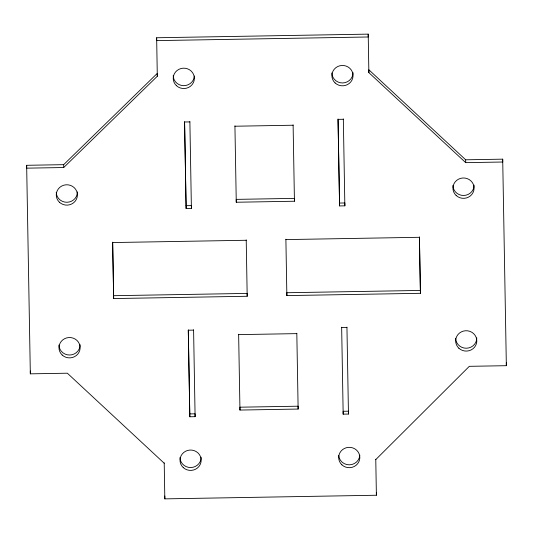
<?xml version="1.0" encoding="UTF-8"?>
<svg xmlns="http://www.w3.org/2000/svg" width="533" height="533" viewBox="0 0 533 533"><rect width="100%" height="100%" fill="white"/><g stroke="black" fill="none" stroke-linecap="round" stroke-linejoin="round"><path stroke-width="0.8" d="M375.752 459.606L469.326 366.324L506.35 365.691L506.323 362.826M63.674 164.664L157.282 73.394L157.308 76.259L63.7 167.529L26.677 168.162L26.65 165.297L63.674 164.664L63.7 167.529M368.21 34.132L368.236 36.99L156.675 40.615L156.649 37.756L368.21 34.132L368.869 72.635L465.702 162.652L502.726 162.019L502.699 159.16L465.675 159.793L368.843 69.77L368.869 72.635M189.861 121.904L184.571 121.99L186.117 208.55L191.4 208.463L191.38 205.598L186.09 205.685L186.117 208.55M343.312 119.272L338.022 119.365L339.568 205.925L344.858 205.831L344.831 202.966L339.541 203.06L339.568 205.925M234.913 126.221L293.09 125.228M236.266 202.24L294.443 201.241L294.416 198.376L236.239 199.375L236.266 202.24L234.926 125.841M246.199 240.27L112.65 242.555L113.649 298.56L247.192 296.275L247.172 293.41L113.622 295.702L113.649 298.56M285.868 239.59L419.418 237.298L420.41 293.31L286.861 295.595L285.888 239.197M419.431 236.905L420.384 290.445L286.841 292.73L286.861 295.595M193.566 330.12L188.276 330.213L189.821 416.773L195.105 416.679L195.085 413.821L189.795 413.908L189.821 416.773M341.633 327.588L346.923 327.495M238.617 334.624L296.801 333.625M26.65 165.297L30.334 373.84L67.358 373.207L164.191 463.23M239.963 410.057L298.14 409.058L298.114 406.199L239.937 407.192L239.963 410.057L238.637 334.244M343.172 414.148L348.462 414.054L348.435 411.19L343.152 411.283L343.172 414.148L341.653 327.222M164.211 462.851L164.824 498.868L376.391 495.244L376.365 492.385M502.699 159.16L506.35 365.691M375.772 459.226L376.391 495.244M343.332 118.906L344.858 205.831M346.943 327.129L348.462 414.054M338.042 118.999L339.541 203.06M293.11 124.842L294.443 201.241M296.814 333.252L298.14 409.058M246.219 239.877L247.192 296.275M189.881 121.537L191.4 208.463M193.586 329.754L195.105 416.679M184.591 121.624L186.09 205.685M188.296 329.847L189.795 413.908M156.649 37.756L157.308 76.259M112.67 242.162L113.622 295.702M465.675 159.793L465.702 162.652M420.384 290.445L420.41 293.31M164.804 496.01L164.824 498.868M30.308 370.981L30.334 373.84M80.103 344.658A10.58 10.187 -0.5 0 1 69.703 355.025A10.58 10.187 -0.5 0 1 58.95 345.024M77.385 191.907A10.58 10.187 -0.5 0 1 66.985 202.274A10.58 10.187 -0.5 0 1 56.232 192.273M194.338 75.972A10.58 10.187 -0.5 0 1 183.612 85.673A10.58 10.187 -0.5 0 1 173.192 75.673M353.019 72.588A10.58 10.187 -0.5 0 1 342.626 82.955A10.58 10.187 -0.5 0 1 331.866 72.954M474.064 185.118A10.58 10.187 -0.5 0 1 463.67 195.478A10.58 10.187 -0.5 0 1 452.91 185.477M476.782 337.869A10.58 10.187 -0.5 0 1 466.388 348.229A10.58 10.187 -0.5 0 1 455.628 338.228M359.808 455.129A10.58 10.187 -0.5 0 1 349.421 464.829A10.58 10.187 -0.5 0 1 338.695 455.495M201.148 457.187A10.58 10.187 -0.5 0 1 190.747 467.548A10.58 10.187 -0.5 0 1 179.987 457.547M341.913 464.843A10.58 10.187 -0.5 0 0 359.528 459.972A10.58 10.187 -0.5 0 0 346.35 447.72A10.58 10.187 -0.5 0 0 341.913 464.843M62.201 355.031A10.58 10.187 -0.5 0 0 79.817 350.168A10.58 10.187 -0.5 0 0 66.638 337.915A10.58 10.187 -0.5 0 0 62.201 355.031M335.117 82.961A10.58 10.187 -0.5 0 0 352.733 78.091A10.58 10.187 -0.5 0 0 339.554 65.845A10.58 10.187 -0.5 0 0 335.117 82.961M456.161 195.484A10.58 10.187 -0.5 0 0 473.777 190.621A10.58 10.187 -0.5 0 0 460.599 178.368A10.58 10.187 -0.5 0 0 456.161 195.484M59.483 202.28A10.58 10.187 -0.5 0 0 77.098 197.417A10.58 10.187 -0.5 0 0 63.92 185.164A10.58 10.187 -0.5 0 0 59.483 202.28M458.88 348.236A10.58 10.187 -0.5 0 0 476.495 343.372A10.58 10.187 -0.5 0 0 463.317 331.12A10.58 10.187 -0.5 0 0 458.88 348.236M183.239 467.561A10.58 10.187 -0.5 0 0 200.854 462.691A10.58 10.187 -0.5 0 0 187.676 450.438A10.58 10.187 -0.5 0 0 183.239 467.561M176.443 85.68A10.58 10.187 -0.5 0 0 194.059 80.809A10.58 10.187 -0.5 0 0 180.887 68.564A10.58 10.187 -0.5 0 0 176.443 85.68"/></g></svg>
